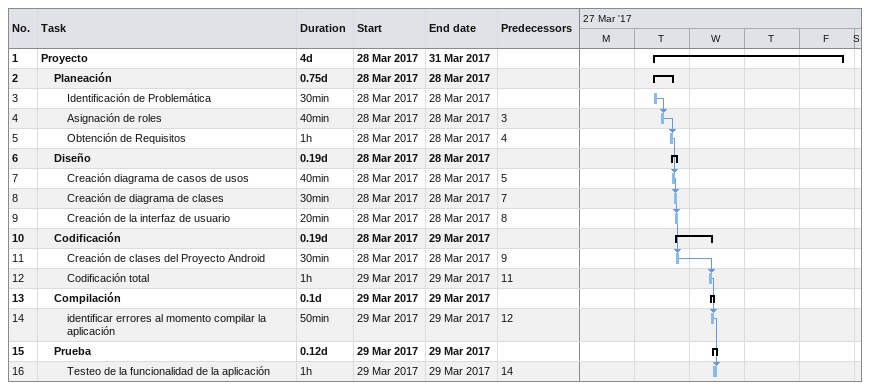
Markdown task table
| ID | Level | Task | Duration | Start | Finish | Predecessors |
|---|---|---|---|---|---|---|
| 1 | 1 | **Proyecto** | 4d | 2017-03-28 | 2017-03-31 |  |
| 2 | 2 | **Planeación** | 0.75d | 2017-03-28 | 2017-03-28 |  |
| 3 | 3 | Identificación de Problemática | 30min | 2017-03-28 | 2017-03-28 |  |
| 4 | 3 | Asignación de roles | 40min | 2017-03-28 | 2017-03-28 | 3 |
| 5 | 3 | Obtención de Requisitos | 1h | 2017-03-28 | 2017-03-28 | 4 |
| 6 | 2 | **Diseño** | 0.19d | 2017-03-28 | 2017-03-28 |  |
| 7 | 3 | Creación diagrama de casos de usos | 40min | 2017-03-28 | 2017-03-28 | 5 |
| 8 | 3 | Creación de diagrama de clases | 30min | 2017-03-28 | 2017-03-28 | 7 |
| 9 | 3 | Creación de la interfaz de usuario | 20min | 2017-03-28 | 2017-03-28 | 8 |
| 10 | 2 | **Codificación** | 0.19d | 2017-03-28 | 2017-03-29 |  |
| 11 | 3 | Creación de clases del Proyecto Android | 30min | 2017-03-28 | 2017-03-28 | 9 |
| 12 | 3 | Codificación total | 1h | 2017-03-29 | 2017-03-29 | 11 |
| 13 | 2 | **Compilación** | 0.1d | 2017-03-29 | 2017-03-29 |  |
| 14 | 3 | identificar errores al momento compilar la aplicación | 50min | 2017-03-29 | 2017-03-29 | 12 |
| 15 | 2 | **Prueba** | 0.12d | 2017-03-29 | 2017-03-29 |  |
| 16 | 3 | Testeo de la funcionalidad de la aplicación | 1h | 2017-03-29 | 2017-03-29 | 14 |
